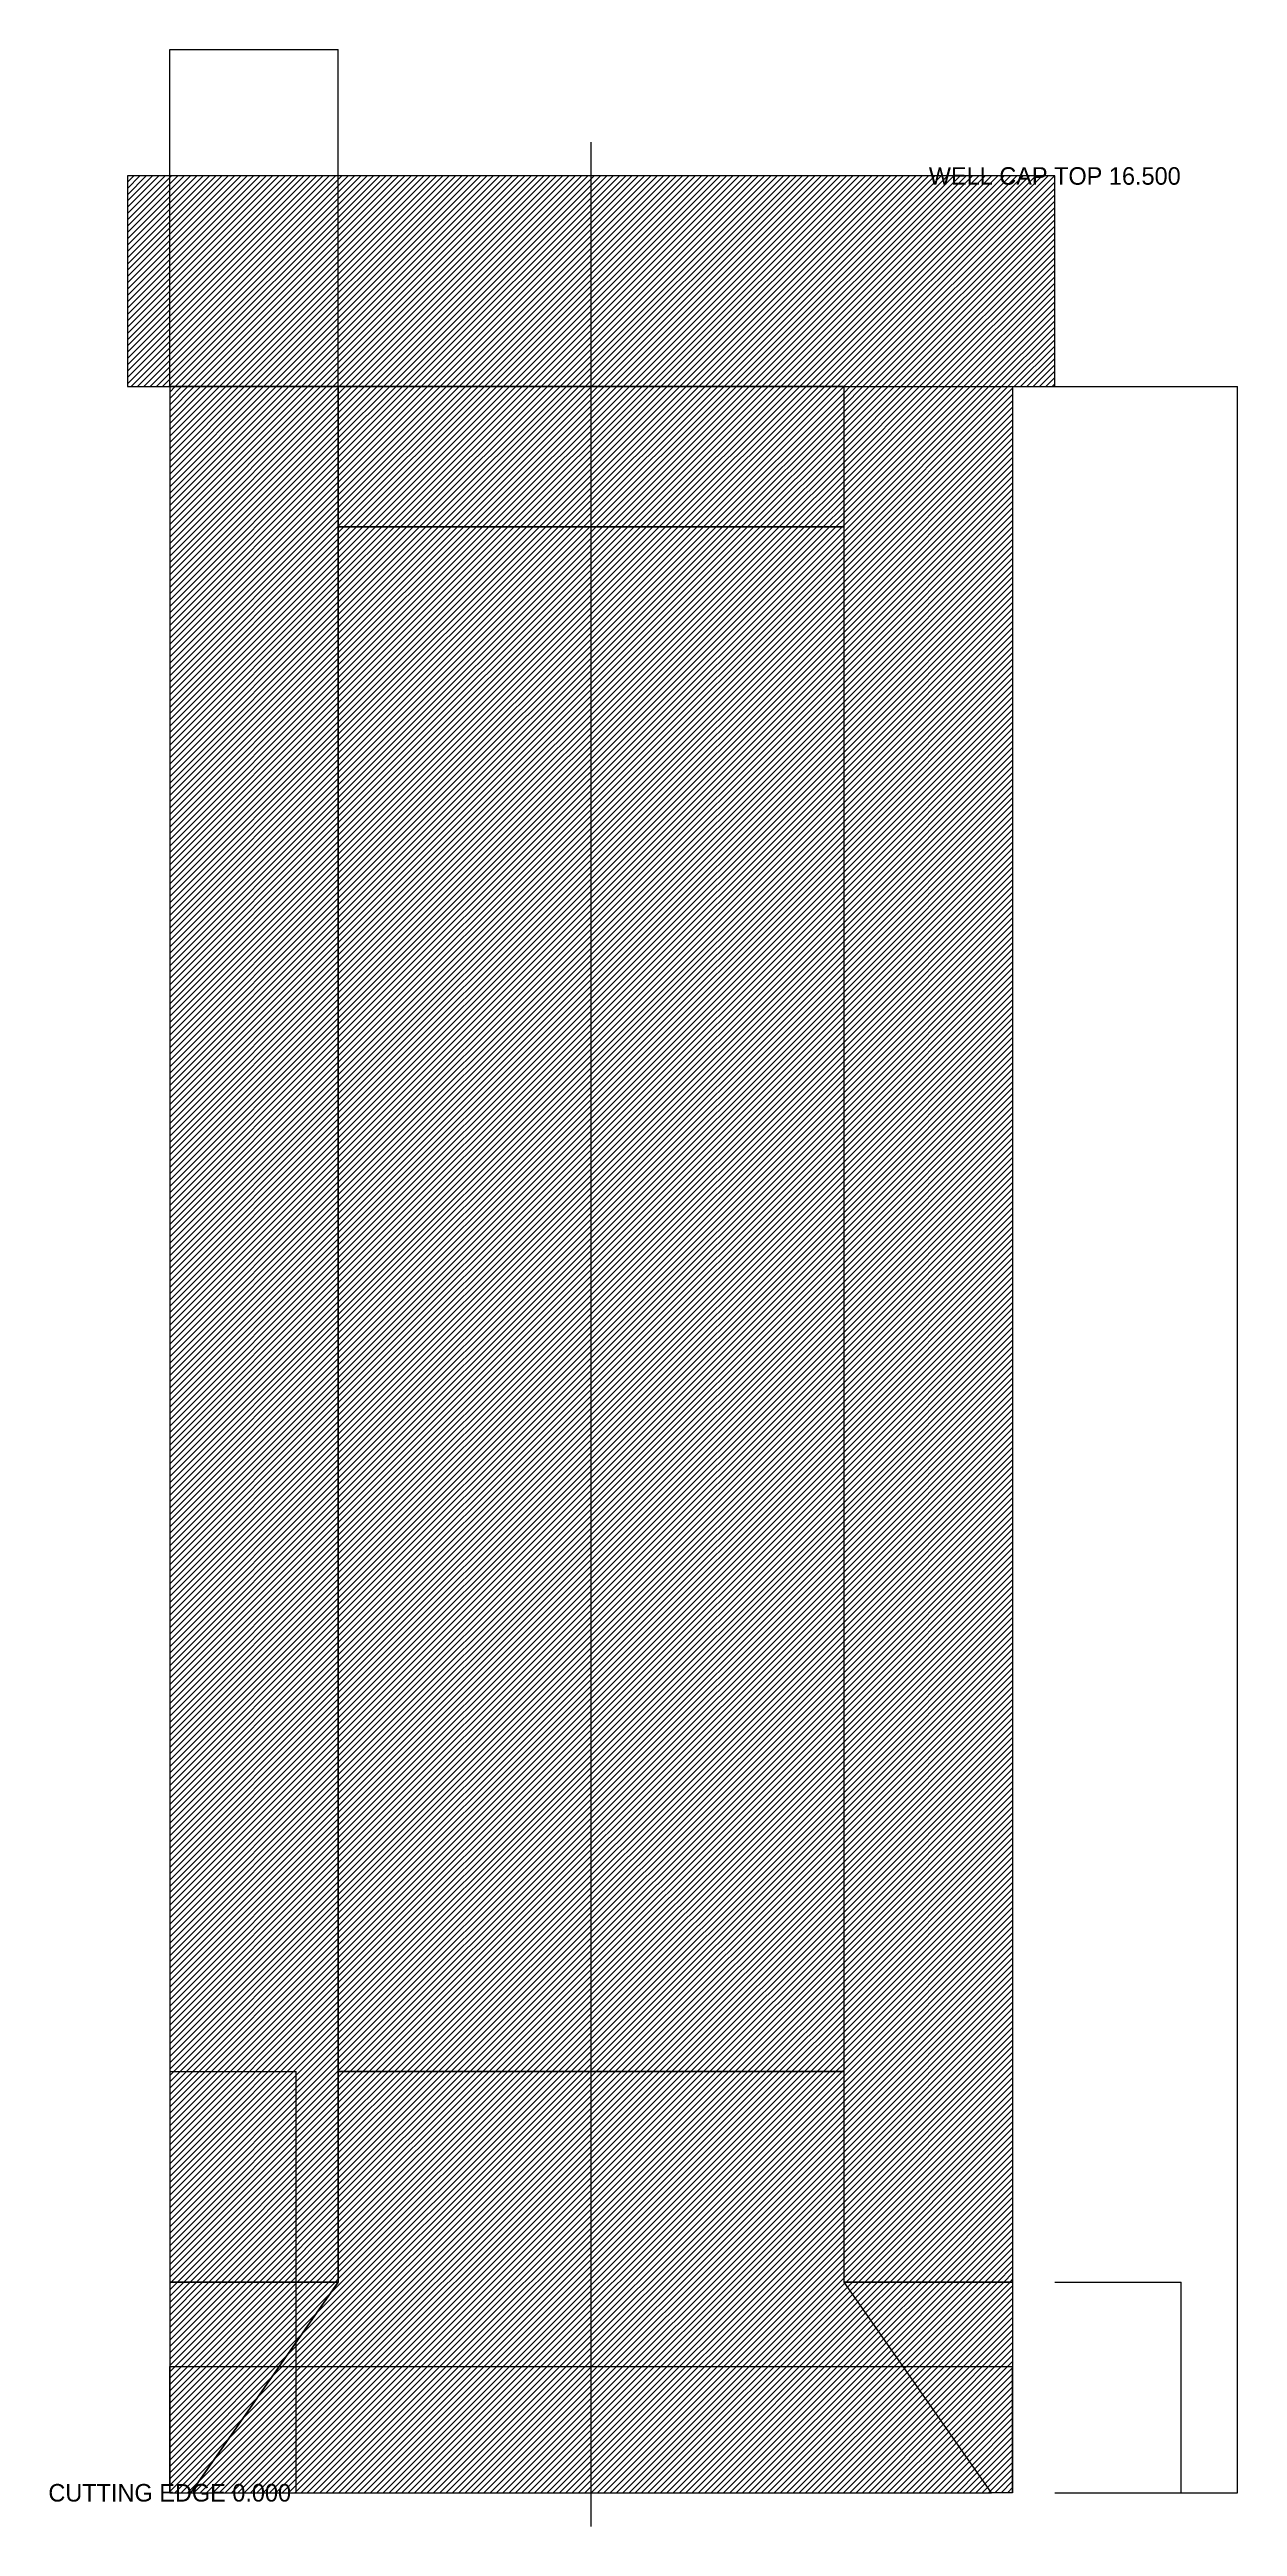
# Model space of a CAD drawing. Header units: millimetres. Extents: x -3855 to 4600, y -240 to 17400.
import ezdxf
from ezdxf.enums import TextEntityAlignment as Align

# ---------------------------------------------------------------- set-up
doc = ezdxf.new("R2010")
doc.units = ezdxf.units.MM
doc.linetypes.add('CENTER', pattern=[5.08, 3.175, -0.635, 0.635, -0.635])
for name, color, linetype in [('BRG-CENTRE', 7, 'CENTER'), ('BRG-OUTLINE', 7, 'Continuous'), ('DIM', 7, 'Continuous'), ('HATCH', 7, 'Continuous'), ('TEXT', 7, 'Continuous')]:
    doc.layers.add(name, color=color, linetype=linetype)
doc.styles.add('OpenSansCondensed-Light', font='OpenSansCondensed-Light.ttf')
doc.dimstyles.new('EZDXF', dxfattribs={"dimtxt": 0.25, "dimasz": 0.175, "dimexe": 0.375, "dimexo": 0.125, "dimgap": 0.1, "dimtad": 1, "dimlfac": 100, "dimzin": 12, "dimdsep": 46, "dimtxsty": 'OpenSansCondensed-Light', "dimblk": 'ARCHTICK', "dimcen": 2.5, "dimazin": 3, "dimtfac": 0.5, "dimtmove": 2, "dimatfit": 3})

# ---------------------------------------------------------------- blocks, each defined once
blk = doc.blocks.new('_ARCHTICK')
at = {"color": 0, "linetype": 'BYBLOCK', "const_width": 0.15}
blk.add_lwpolyline([(-0.5, -0.5), (0.5, 0.5)], dxfattribs=at)

msp = doc.modelspace()

# ---------------------------------------------------------------- hatches: boundary and pattern name
at = {"layer": 'HATCH'}
h = msp.add_hatch(dxfattribs=at)
h.set_pattern_fill('ANSI31', scale=10)
h.paths.add_polyline_path([(-3300, 15000), (3300, 15000), (3300, 16500), (-3300, 16500)])
h = msp.add_hatch(dxfattribs=at)
h.set_pattern_fill('ANSI31', scale=10)
h.paths.add_polyline_path([(-3000, 1500), (-1800, 1500), (-1800, 15000), (-3000, 15000)])
h = msp.add_hatch(dxfattribs=at)
h.set_pattern_fill('ANSI31', scale=10)
h.paths.add_polyline_path([(-1800, 14000), (1800, 14000), (1800, 15000), (-1800, 15000)])
h = msp.add_hatch(dxfattribs=at)
h.set_pattern_fill('ANSI31', scale=10)
h.paths.add_polyline_path([(3000, 1500), (1800, 1500), (1800, 15000), (3000, 15000)])
h = msp.add_hatch(dxfattribs=at)
h.set_pattern_fill('ANSI31', scale=10)
h.paths.add_polyline_path([(-1800, 3000), (1800, 3000), (1800, 14000), (-1800, 14000)])
h = msp.add_hatch(dxfattribs=at)
h.set_pattern_fill('ANSI31', scale=10)
h.paths.add_polyline_path([(-2850, 0), (2850, 0), (1800, 1500), (1800, 3000), (-1800, 3000), (-1800, 1500)])
h = msp.add_hatch(dxfattribs=at)
h.set_pattern_fill('ANSI31', scale=10)
h.paths.add_polyline_path([(-3000, 0), (-2850, 0), (-1800, 1500), (-3000, 1500)])
h = msp.add_hatch(dxfattribs=at)
h.set_pattern_fill('ANSI31', scale=10)
h.paths.add_polyline_path([(3000, 0), (2850, 0), (1800, 1500), (3000, 1500)])

# ---------------------------------------------------------------- linework, layer by layer
at = {"layer": 'BRG-CENTRE'}
msp.add_lwpolyline([(0, -240), (0, 16740)], dxfattribs=at)
at = {"layer": 'BRG-OUTLINE'}
for points in [[(-3300, 15000), (3300, 15000), (3300, 16500), (-3300, 16500)], [(-3000, 1500), (-1800, 1500), (-1800, 15000), (-3000, 15000)], [(-1800, 14000), (1800, 14000), (1800, 15000), (-1800, 15000)], [(3000, 1500), (1800, 1500), (1800, 15000), (3000, 15000)], [(-1800, 3000), (1800, 3000), (1800, 14000), (-1800, 14000)], [(-2850, 0), (2850, 0), (1800, 1500), (1800, 3000), (-1800, 3000), (-1800, 1500)], [(-3000, 0), (-2850, 0), (-1800, 1500), (-3000, 1500)], [(3000, 0), (2850, 0), (1800, 1500), (3000, 1500)]]:
    msp.add_lwpolyline(points, close=True, dxfattribs=at)

# ---------------------------------------------------------------- texts
at = {"layer": 'TEXT'}
for s, p in [('WELL CAP TOP 16.500', (3300, 16500)), ('CUTTING EDGE 0.000', (-3000, 0))]:
    msp.add_text(s, height=125, dxfattribs=at).set_placement(p, align=Align.MIDDLE_CENTER)

# ---------------------------------------------------------------- dimensions: what is measured, and where the dimension line sits
at = {"layer": 'DIM'}
for base, p1, p2 in [((-3000, 17400), (-3000, 15000), (-1800, 15000)), ((-3000, 900), (-3000, 0), (3000, 0))]:
    msp.add_linear_dim(base=base, p1=p1, p2=p2, dimstyle='EZDXF', dxfattribs=at).render()
for base, p1, p2 in [((4600, 0), (3300, 0), (3300, 15000)), ((-2100, 0), (-3000, 0), (-3000, 3000)), ((4200, 0), (3300, 0), (3300, 1500))]:
    msp.add_linear_dim(base=base, p1=p1, p2=p2, angle=90, dimstyle='EZDXF', dxfattribs=at).render()

doc.saveas('drawing.dxf')
